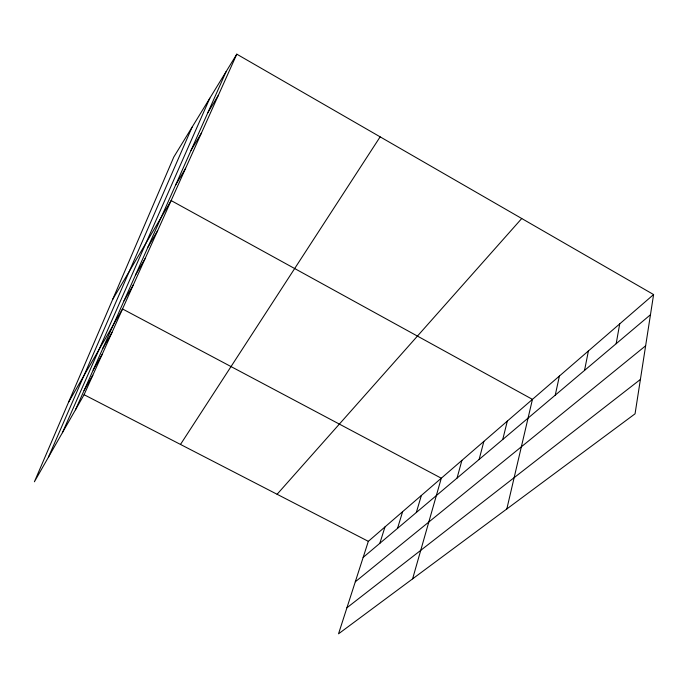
<?xml version="1.0" encoding="UTF-8"?>
<svg xmlns="http://www.w3.org/2000/svg" width="688" height="688" viewBox="0 0 688 688"><rect width="100%" height="100%" fill="white"/><g stroke="black" fill="none" stroke-linecap="round" stroke-linejoin="round"><path stroke-width="1.03" d="M653.6 294.559L635.058 413.815L338.53 633.829L368.329 541.336L653.6 294.559L236.792 54.171L173.797 157.027L34.4 481.781L84.082 394.706L236.792 54.171M616.173 343.699L619.716 323.867M584.533 370.419L588.412 350.949M555.25 395.153L559.404 376.044M506.824 508.965L532.443 399.367L171.14 200.569L112.66 299.452M502.747 439.494L507.323 421.099M479.132 459.438L483.862 441.395M457.047 478.1L461.897 460.392M412.602 578.875L441.292 478.212L122.533 308.972L68.576 402.162M416.326 512.491L421.366 495.455M397.526 528.367L402.626 511.666M379.836 543.314L384.979 526.931M48.427 457.193L192.038 127.237M62.384 432.735L209.823 98.195M75.474 409.799L226.189 71.483M93.164 370.092L102.099 354.526M84.048 390.552L92.82 375.227M102.873 348.283L111.981 332.485M124.003 300.854L133.463 284.591M135.519 275.002L145.151 258.525M147.877 247.259L157.681 230.592M175.509 185.244L185.648 168.216M191.015 150.423L201.317 133.266M207.853 112.643L218.311 95.374M180.488 444.439L380.146 136.852M277.101 494.276L521.745 218.509M363.152 557.4L650.461 314.734M355.292 581.79L645.636 345.789M346.933 607.762L640.408 379.432M84.082 394.706L368.329 541.336"/></g></svg>
